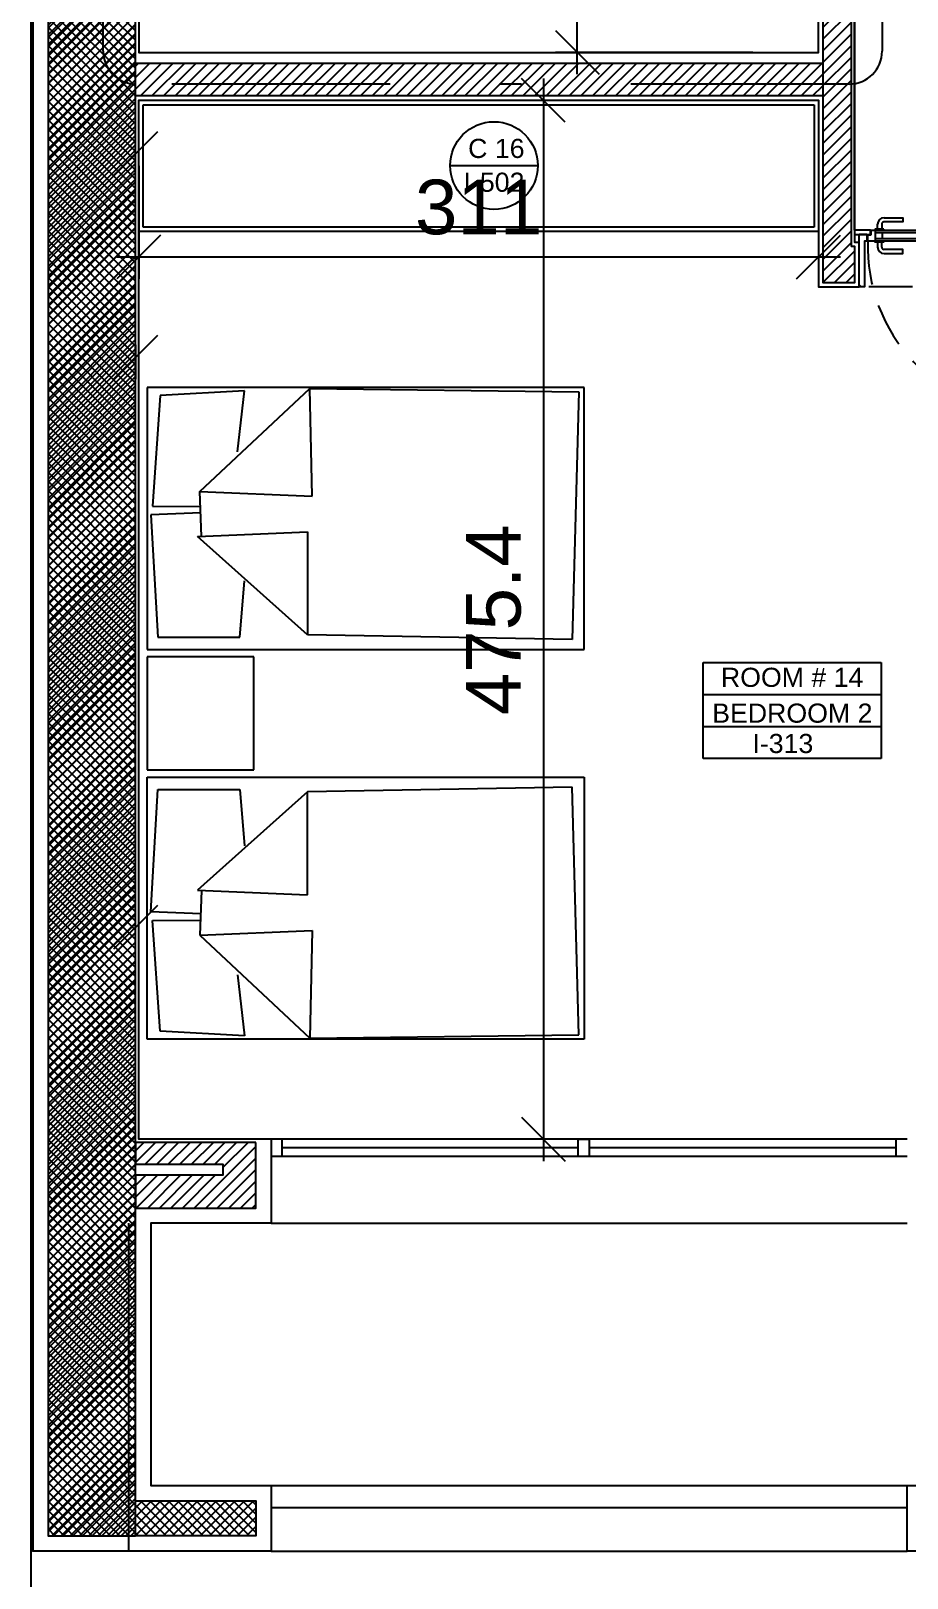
# Model space of a CAD drawing. Extents: x -1.7 to 46.3, y -159.8 to -77.2.
# Drawn here: x 0 to 4.01, y -96.93 to -89.85 of the extents above; entities that cross this region are included whole.
import ezdxf
from ezdxf.enums import TextEntityAlignment as Align

# ---------------------------------------------------------------- set-up
doc = ezdxf.new("R2010")
doc.units = 0
doc.header["$MEASUREMENT"] = 0
doc.header["$PDMODE"] = 35
doc.header["$PDSIZE"] = 0.3
doc.linetypes.add('9-48-Xref plan$0$HIDDEN', pattern=[0.3, 0.2, -0.1])
doc.linetypes.add('DASHDOT2', pattern=[0.5, 0.25, -0.125, 0, -0.125])
doc.layers.get('0').update_dxf_attribs({"linetype": 'CONTINUOUS'})
doc.layers.get('DEFPOINTS').update_dxf_attribs({"linetype": 'CONTINUOUS'})
for name, color, linetype in [('9-48-Xref plan$0$A-ALU', 9, 'CONTINUOUS'), ('9-48-Xref plan$0$A-HATCH-CONC', 8, 'CONTINUOUS'), ('9-48-Xref plan$0$A-PROJECTION', 8, 'CONTINUOUS'), ('9-48-Xref plan$0$a-revetement', 1, 'CONTINUOUS'), ('9-48-Xref plan$0$AR10-METAL', 243, 'CONTINUOUS'), ('9-48-Xref plan$0$AR12-WOOD', 42, 'CONTINUOUS'), ('9-48-Xref plan$0$AR13-PLST', 31, 'CONTINUOUS'), ('9-48-Xref plan$0$AR14-BLST', 8, 'CONTINUOUS'), ('9-48-Xref plan$0$AR19-DOORS', 34, 'CONTINUOUS'), ('9-48-Xref plan$0$AR21-WIN', 142, 'CONTINUOUS'), ('9-48-Xref plan$0$CON01-STRUCT', 6, 'CONTINUOUS'), ('9-48-Xref plan$0$CON02-NON-STRUCT', 5, 'CONTINUOUS'), ('9-48-Xref plan$0$HT01-STRUCT', 252, 'CONTINUOUS'), ('9-48-Xref plan$0$HT03-NON-STRUCT', 52, 'CONTINUOUS'), ('9-48-Xref plan$0$TIL03-CLD', 53, 'CONTINUOUS'), ('A-AREAS', 6, 'CONTINUOUS'), ('a-dim', 3, 'CONTINUOUS'), ('A-HATCH-CONC', 8, 'CONTINUOUS'), ('a-revetement', 1, 'CONTINUOUS'), ('AR24-CLOSET', 33, 'CONTINUOUS'), ('AR25-FURN', 142, 'CONTINUOUS'), ('Parcelle$0$N-PLOT', 5, 'CONTINUOUS'), ('S-2ND-3RD-4-5-6TH$0$A-STR 2-3-4-5-6', 2, 'CONTINUOUS'), ('S-2ND-3RD-4-5-6TH$0$N-PLOT', 5, 'CONTINUOUS'), ('SMB01-GEN-SMB', 13, 'CONTINUOUS'), ('SMB06-CL-NO', 42, 'CONTINUOUS'), ('SMB09-ROOM-NO', 52, 'CONTINUOUS')]:
    doc.layers.add(name, color=color, linetype=linetype)
doc.styles.add('A100-STEXT', font='ARIAL.TTF', dxfattribs={"height": 0.25})
doc.styles.add('raa', font='ARIAL.TTF')
doc.dimstyles.new('dim-law', dxfattribs={"dimtxt": 0.25, "dimasz": 0.2, "dimexe": 0.1, "dimexo": 0.3, "dimgap": 0.1, "dimtad": 1, "dimlfac": 100, "dimdsep": 46, "dimtxsty": 'A100-STEXT', "dimblk1": 'OBLIQUE', "dimblk2": 'OBLIQUE', "dimsah": 1, "dimcen": -0.05, "dimdle": 0.1, "dimclrd": 15, "dimclre": 15, "dimclrt": 256, "dimadec": 0, "dimazin": 0, "dimtfac": 0.28, "dimtix": 1, "dimtmove": 2, "dimatfit": 3, "dimldrblk": 'OBLIQUE', "dimfxl": 0, "dimtolj": 1, "dimarcsym": 0})
pattern_1 = [(45, (8.927112, -200.333704), (-0.0212132034, 0.0212132034), []), (135, (8.927112, -200.333704), (-0.0212132034, -0.0212132034), [])]

# ---------------------------------------------------------------- blocks, each defined once
blk = doc.blocks.new('_OBLIQUE')
at = {"color": 0, "linetype": 'ByBlock'}
blk.add_line((-0.5, -0.5), (0.5, 0.5), dxfattribs=at)
blk = doc.blocks.new('*D252')
at = {"layer": 'a-dim', "color": 15, "lineweight": -2}
for p, q in [((2.4994, -90.0477), (2.4994, -85.8507)), ((3.3033, -85.9507), (2.3994, -85.9507)), ((3.3033, -89.9477), (2.3994, -89.9477))]:
    blk.add_line(p, q, dxfattribs=at)
at = {"layer": 'DEFPOINTS', "color": 0}
for p in [(2.4994, -85.9507), (3.6033, -85.9507), (3.6033, -89.9477)]:
    blk.add_point(p, dxfattribs=at)
at = {"layer": 'a-dim', "color": 15, "lineweight": -2, "xscale": 0.2, "yscale": 0.2, "zscale": 0.2}
for p, rotation in [((2.4994, -85.9507), 90), ((2.4994, -89.9477), 270)]:
    blk.add_blockref('_OBLIQUE', p, dxfattribs=dict(at, rotation=rotation))
at = {"layer": 'a-dim', "insert": (2.2716, -87.9492), "char_height": 0.25, "attachment_point": 5, "rotation": 90, "style": 'A100-STEXT'}
blk.add_mtext('\\A1;399.7', dxfattribs=at)
blk = doc.blocks.new('*D255')
at = {"layer": 'a-dim', "color": 15, "lineweight": -2}
for p, q in [((2.3444, -90.0667), (2.3444, -95.0207)), ((3.3033, -90.1667), (2.2444, -90.1667)), ((3.3033, -94.9207), (2.2444, -94.9207))]:
    blk.add_line(p, q, dxfattribs=at)
at = {"layer": 'DEFPOINTS', "color": 0}
for p in [(3.6033, -90.1667), (2.3444, -94.9207), (3.6033, -94.9207)]:
    blk.add_point(p, dxfattribs=at)
at = {"layer": 'a-dim', "color": 15, "lineweight": -2, "xscale": 0.2, "yscale": 0.2, "zscale": 0.2}
for p, rotation in [((2.3444, -90.1667), 90), ((2.3444, -94.9207), 270)]:
    blk.add_blockref('_OBLIQUE', p, dxfattribs=dict(at, rotation=rotation))
at = {"layer": 'a-dim', "insert": (2.1173, -92.5437), "char_height": 0.25, "attachment_point": 5, "rotation": 90, "style": 'A100-STEXT'}
blk.add_mtext('\\A1;475.4', dxfattribs=at)
blk = doc.blocks.new('*D256')
at = {"layer": 'a-dim', "color": 15, "lineweight": -2}
for p, q in [((0.4934, -90.4667), (0.4934, -90.9841)), ((3.6033, -90.4667), (3.6033, -90.9841)), ((3.7033, -90.8841), (0.3934, -90.8841))]:
    blk.add_line(p, q, dxfattribs=at)
at = {"layer": 'DEFPOINTS', "color": 0}
for p in [(0.4934, -90.1667), (3.6033, -90.1667), (0.4934, -90.8841)]:
    blk.add_point(p, dxfattribs=at)
at = {"layer": 'a-dim', "color": 15, "lineweight": -2, "xscale": 0.2, "yscale": 0.2, "zscale": 0.2}
for p, rotation in [((0.4934, -90.8841), 180.0000000001992), ((3.6033, -90.8841), 1.992006559703441e-10)]:
    blk.add_blockref('_OBLIQUE', p, dxfattribs=dict(at, rotation=rotation))
at = {"layer": 'a-dim', "insert": (2.0483, -90.6564), "char_height": 0.25, "attachment_point": 5, "style": 'A100-STEXT'}
blk.add_mtext('\\A1;311', dxfattribs=at)

msp = doc.modelspace()

# ---------------------------------------------------------------- hatches: boundary and pattern name
at = {"layer": '9-48-Xref plan$0$HT01-STRUCT'}
h = msp.add_hatch(dxfattribs=at)
h.set_pattern_fill('_USER', color=256, scale=0.03, angle=45, style=0, double=1, pattern_type=0)
h.set_pattern_definition(pattern_1)
h.paths.add_polyline_path([(0.47828, -81.49499), (0.07837, -81.50689), (0.07837, -96.73568), (0.47837, -96.73568), (0.47837, -96.57568)])
h = msp.add_hatch(dxfattribs=at)
h.set_pattern_fill('_USER', color=256, scale=0.03, angle=45, style=0, double=1, pattern_type=0)
h.set_pattern_definition(pattern_1)
h.paths.add_polyline_path([(1.02837, -96.57568), (0.47837, -96.57568), (0.47837, -96.73568), (1.02837, -96.73568)])
at = {"layer": '9-48-Xref plan$0$HT03-NON-STRUCT'}
h = msp.add_hatch(dxfattribs=at)
h.set_pattern_fill('ANSI31', color=252, scale=0.3, style=0, double=1)
h.set_pattern_definition([(45, (8.92711, -200.354426), (-0.026516504, 0.026516504), [])])
h.paths.add_polyline_path([(3.62332, -91.00068), (3.76837, -91.00068), (3.76837, -90.8564), (3.7526, -90.8564), (3.7526, -89.3564), (3.76837, -89.3564), (3.76837, -89.2064), (3.62332, -89.2064)])
h = msp.add_hatch(dxfattribs=at)
h.set_pattern_fill('ANSI31', color=252, scale=0.3, style=0, double=1)
h.set_pattern_definition([(45, (8.92711, -200.301843), (-0.026516504, 0.026516504), [])])
h.paths.add_polyline_path([(3.62332, -90.14668), (3.62332, -89.99668), (0.47833, -89.99668), (0.47833, -90.14668)])
h = msp.add_hatch(dxfattribs=at)
h.set_pattern_fill('ANSI31', color=252, scale=0.3, style=0, double=1)
h.set_pattern_definition([(45, (8.92711, -200.333704), (-0.026516504, 0.026516504), [])])
h.paths.add_polyline_path([(1.02837, -95.23568), (1.02837, -94.93568), (0.47836, -94.93568), (0.47836, -95.03568), (0.87837, -95.03568), (0.87837, -95.08568), (0.47836, -95.08568), (0.47836, -95.23568)])
at = {"layer": 'A-HATCH-CONC'}
h = msp.add_hatch(dxfattribs=at)
h.set_pattern_fill('ANSI31', color=256, scale=0.25, style=0)
h.set_pattern_definition([(45, (8e-11, -138.735676), (-0.022097087, 0.022097087), [])])
h.paths.add_polyline_path([(0.47837, -81.49796), (0.07837, -81.50689), (0.07837, -96.73568), (0.47837, -96.73568)])

# ---------------------------------------------------------------- linework, layer by layer
at = {"layer": '9-48-Xref plan$0$A-ALU'}
msp.add_line((1.09837, -95.30568), (4.00837, -95.30568), dxfattribs=at)
at = {"layer": '9-48-Xref plan$0$A-HATCH-CONC', "linetype": '9-48-Xref plan$0$HIDDEN'}
msp.add_line((4.6329, -91.02068), (3.81419, -91.02068), dxfattribs=at)
msp.add_arc((4.58899, -90.83838), 0.7603, 177.926712, 269.314978, dxfattribs=at)
at = {"layer": '9-48-Xref plan$0$A-PROJECTION'}
msp.add_line((1.09837, -96.80568), (4.00837, -96.80568), dxfattribs=at)
at = {"layer": '9-48-Xref plan$0$a-revetement'}
msp.add_line((1.19837, -94.92068), (1.12837, -94.92068), dxfattribs=at)
at = {"layer": '9-48-Xref plan$0$AR10-METAL', "ltscale": 70}
for points in [[(3.90269, -90.75588), (3.86269, -90.75588), (3.86269, -90.76088), (3.90269, -90.76088)], [(3.90269, -90.81588), (3.86269, -90.81588), (3.86269, -90.81088), (3.90269, -90.81088)]]:
    msp.add_lwpolyline(points, close=True, dxfattribs=at)
for points in [[(3.89269, -90.73288), (3.89269, -90.75588), (3.87369, -90.75588), (3.87369, -90.73388)], [(3.90369, -90.70388), (3.98869, -90.70388), (3.98869, -90.72288), (3.90269, -90.72288)], [(3.89269, -90.83888), (3.89269, -90.81588), (3.87369, -90.81588), (3.87369, -90.83788)], [(3.90369, -90.86788), (3.98869, -90.86788), (3.98869, -90.84888), (3.90269, -90.84888)]]:
    msp.add_lwpolyline(points, dxfattribs=at)
for centre, radius, start, end in [((3.90369, -90.73388), 0.03, 90, 180), ((3.90269, -90.73288), 0.01, 90, 180), ((3.90369, -90.83788), 0.03, 180, 270), ((3.90269, -90.83888), 0.01, 180, 270)]:
    msp.add_arc(centre, radius, start, end, dxfattribs=at)
at = {"layer": '9-48-Xref plan$0$AR12-WOOD'}
msp.add_lwpolyline([(3.78837, -89.39047), (3.7676, -89.39047), (3.7676, -90.78088), (3.84137, -90.78088), (3.84137, -90.76088), (3.7676, -90.76088), (3.7676, -89.41047), (3.84137, -89.41047), (3.84137, -89.39047), (3.78837, -89.39047)], dxfattribs=at)
at = {"layer": '9-48-Xref plan$0$AR13-PLST', "ltscale": 0.25}
for points in [[(1.04837, -85.90666), (1.04837, -85.92166), (0.49337, -85.92166), (0.49337, -89.94766), (3.60332, -89.94766), (3.60332, -89.17068), (3.78837, -89.17068), (3.78837, -89.35568), (3.7676, -89.35568), (3.7676, -90.81568), (3.78872, -90.81568)], [(1.09837, -94.92068), (0.49337, -94.92068), (0.49337, -91.00068), (0.49337, -91.00068), (0.49337, -90.82068), (0.49337, -90.82068), (0.49337, -90.16668), (3.60332, -90.16668), (3.60332, -91.02068), (3.78872, -91.02068), (3.78872, -90.79588)]]:
    msp.add_lwpolyline(points, dxfattribs=at)
at = {"layer": '9-48-Xref plan$0$AR14-BLST'}
for p, q in [((1.09837, -96.50568), (4.00837, -96.50568)), ((1.09837, -96.60568), (4.00837, -96.60568))]:
    msp.add_line(p, q, dxfattribs=at)
at = {"layer": '9-48-Xref plan$0$AR19-DOORS', "ltscale": 70}
for p, q in [((3.84372, -90.78288), (3.84372, -90.76088)), ((3.84372, -90.76088), (4.60537, -90.76088)), ((3.86419, -90.81088), (3.86419, -90.76088)), ((3.82419, -90.78088), (3.78872, -90.78088)), ((3.82919, -90.81088), (3.82919, -90.78288)), ((3.82919, -90.78288), (3.84372, -90.78288)), ((4.6149, -90.81088), (3.82919, -90.81088)), ((3.86419, -90.77088), (4.5849, -90.77088)), ((4.5849, -90.80088), (3.86419, -90.80088))]:
    msp.add_line(p, q, dxfattribs=at)
msp.add_lwpolyline([(3.82419, -90.78088), (3.82419, -90.81088), (3.81419, -90.81088), (3.81419, -91.02068), (3.79372, -91.02068), (3.79372, -91.01548), (3.78872, -91.01548), (3.78872, -90.78088)], dxfattribs=at)
msp.add_lwpolyline([(3.89419, -90.80088), (3.86419, -90.80088), (3.86419, -90.77088), (3.89419, -90.77088)], close=True, dxfattribs=at)
at = {"layer": '9-48-Xref plan$0$AR21-WIN'}
for p, q in [((4.00837, -94.92068), (1.09837, -94.92068)), ((1.14837, -94.92068), (1.14837, -95.00068)), ((3.95837, -95.00068), (3.95837, -94.92068)), ((4.00837, -95.00068), (1.09837, -95.00068)), ((2.50337, -94.96068), (1.14837, -94.96068)), ((3.95837, -94.96068), (2.55337, -94.96068))]:
    msp.add_line(p, q, dxfattribs=at)
msp.add_lwpolyline([(2.55337, -95.00068), (2.50337, -95.00068), (2.50337, -94.92068), (2.55337, -94.92068)], close=True, dxfattribs=at)
at = {"layer": '9-48-Xref plan$0$CON01-STRUCT'}
for points in [[(0.47837, -96.73568), (0.47828, -81.49499), (0.07837, -81.50689), (0.07837, -96.73568)], [(0.47837, -96.57568), (1.02837, -96.57568), (1.02837, -96.73568), (0.47837, -96.73568)]]:
    msp.add_lwpolyline(points, close=True, dxfattribs=at)
at = {"layer": '9-48-Xref plan$0$CON02-NON-STRUCT'}
msp.add_line((3.7526, -89.33568), (3.7526, -90.83568), dxfattribs=at)
msp.add_lwpolyline([(3.76837, -89.33568), (3.76837, -89.18568), (3.62332, -89.18568), (3.62332, -91.00068), (3.76872, -91.00068), (3.76872, -90.83568), (3.7526, -90.83568)], dxfattribs=at)
for points in [[(0.47833, -89.99668), (3.62332, -89.99668), (3.62332, -90.14668), (0.47833, -90.14668)], [(1.02837, -94.93568), (0.47836, -94.93568), (0.47836, -95.03568), (0.87837, -95.03568), (0.87837, -95.08568), (0.47836, -95.08568), (0.47836, -95.23568), (1.02837, -95.23568)]]:
    msp.add_lwpolyline(points, close=True, dxfattribs=at)
at = {"layer": '9-48-Xref plan$0$TIL03-CLD'}
for points in [[(1.09837, -94.92068), (1.09837, -95.30568), (0.54837, -95.30568), (0.54837, -96.50568), (1.09837, -96.50568), (1.09837, -96.80568), (0.00837, -96.80568), (0.00837, -81.43895), (1.04837, -81.40799), (1.04837, -82.40568), (0.54837, -82.40568), (0.54837, -85.56568), (1.04837, -85.56568), (1.04837, -85.93568), (0.97837, -85.93568)], [(5.02837, -96.43568), (5.09837, -96.43568), (5.09837, -96.80568), (4.00837, -96.80568), (4.00837, -96.50568), (4.65837, -96.50568), (4.65837, -95.90568), (5.02837, -95.90568)]]:
    msp.add_lwpolyline(points, dxfattribs=at)
at = {"layer": 'A-AREAS'}
msp.add_line((0.44837, -96.80568), (0.44837, -95.30568), dxfattribs=at)
at = {"layer": 'a-dim', "color": 15}
for p, q in [((0.47837, -90.53568), (0.47837, -90.31134)), ((0.47837, -91.28568), (0.47837, -91.44225)), ((0.47837, -94.63568), (0.47837, -93.85161)), ((0.47837, -96.27568), (0.47837, -96.1746))]:
    msp.add_line(p, q, dxfattribs=at)
at = {"layer": 'a-revetement'}
msp.add_line((0.00837, -81.43895), (0.00837, -96.80568), dxfattribs=at)
at = {"layer": 'AR24-CLOSET'}
for p, q in [((0.49337, -90.16668), (3.60332, -90.16668)), ((0.49337, -90.76668), (0.49337, -90.16668)), ((0.51337, -90.18668), (3.58332, -90.18668)), ((0.51337, -90.74668), (0.51337, -90.18668)), ((3.58332, -90.18668), (3.58332, -90.74668)), ((3.60332, -90.16668), (3.60332, -90.76668)), ((3.58332, -90.74668), (0.51337, -90.74668)), ((3.60332, -90.76668), (0.49337, -90.76668))]:
    msp.add_line(p, q, dxfattribs=at)
at = {"layer": 'AR25-FURN', "linetype": 'Continuous'}
for p, q in [((2.53103, -91.48044), (0.53103, -91.48044)), ((0.53103, -91.48044), (0.53103, -92.68044)), ((0.5911, -91.51815), (0.55643, -92.02364)), ((0.97661, -91.49675), (0.5911, -91.51815)), ((0.77314, -91.95691), (1.27645, -91.48605)), ((0.94448, -91.77498), (0.97661, -91.49675)), ((1.27645, -91.48605), (2.50716, -91.50108)), ((1.28716, -91.97831), (1.27645, -91.48605)), ((2.50716, -91.50108), (2.47581, -92.6337)), ((2.53103, -92.68044), (2.53103, -91.48044)), ((0.78033, -92.16208), (0.77314, -91.95691)), ((0.77314, -91.95691), (1.28716, -91.97831)), ((0.55643, -92.02364), (0.77774, -92.02542)), ((0.77728, -92.05383), (0.54826, -92.06378)), ((0.54826, -92.06378), (0.58039, -92.623)), ((0.76244, -92.16284), (1.26574, -92.14143)), ((1.26574, -92.6123), (0.76244, -92.16284)), ((1.26574, -92.14143), (1.26574, -92.6123)), ((0.95519, -92.623), (0.97661, -92.36616)), ((0.58039, -92.623), (0.95519, -92.623)), ((2.47581, -92.6337), (1.26574, -92.6123)), ((0.53103, -92.68044), (2.53103, -92.68044)), ((1.01995, -92.71357), (0.53103, -92.71357)), ((0.53103, -92.71357), (0.53103, -93.23044)), ((1.01995, -93.23044), (1.01995, -92.71357)), ((0.53103, -93.23044), (1.01995, -93.23044)), ((0.53103, -94.46357), (0.53103, -93.26357)), ((0.53103, -93.26357), (2.53103, -93.26357)), ((2.47581, -93.31032), (1.26574, -93.33172)), ((2.50716, -94.44293), (2.47581, -93.31032)), ((2.53103, -93.26357), (2.53103, -94.46357)), ((0.54826, -93.88023), (0.58039, -93.32102)), ((0.58039, -93.32102), (0.95519, -93.32102)), ((1.26574, -93.33172), (0.76244, -93.78118)), ((0.95519, -93.32102), (0.97661, -93.57785)), ((1.26574, -93.80258), (1.26574, -93.33172)), ((0.76244, -93.78118), (1.26574, -93.80258)), ((0.78033, -93.78194), (0.77314, -93.98711)), ((0.77728, -93.89018), (0.54826, -93.88023)), ((0.55643, -93.92038), (0.77774, -93.91859)), ((0.5911, -94.42587), (0.55643, -93.92038)), ((0.77314, -93.98711), (1.28716, -93.96571)), ((0.77314, -93.98711), (1.27645, -94.45797)), ((1.28716, -93.96571), (1.27645, -94.45797)), ((0.94448, -94.16903), (0.97661, -94.44727)), ((0.97661, -94.44727), (0.5911, -94.42587)), ((1.27645, -94.45797), (2.50716, -94.44293)), ((2.53103, -94.46357), (0.53103, -94.46357))]:
    msp.add_line(p, q, dxfattribs=at)
at = {"layer": 'Parcelle$0$N-PLOT'}
msp.add_lwpolyline([(0, -138.73568), (38.90837, -138.73568, 0.4142136), (41.90837, -135.73568), (41.90837, -83.28104, 0.4229554), (38.81912, -80.28237), (0, -81.43774)], format="xyb", close=True, dxfattribs=at)
at = {"layer": 'S-2ND-3RD-4-5-6TH$0$A-STR 2-3-4-5-6'}
msp.add_lwpolyline([(0.07837, -96.73568), (0.47837, -96.73568), (0.47837, -81.49796), (0.07837, -81.50689)], close=True, dxfattribs=at)
at = {"layer": 'S-2ND-3RD-4-5-6TH$0$N-PLOT'}
msp.add_lwpolyline([(0, -138.73568), (38.90837, -138.73568, 0.4142136), (41.90837, -135.73568), (41.90837, -83.28104, 0.4229554), (38.81912, -80.28237), (0, -81.43774)], format="xyb", close=True, dxfattribs=at)
at = {"layer": 'SMB01-GEN-SMB', "linetype": 'DASHDOT2', "ltscale": 4}
for p, q in [((0.33103, -89.94231), (0.33103, -89.16886)), ((3.89405, -89.16886), (3.89405, -89.94231)), ((3.74405, -90.09231), (0.48103, -90.09231))]:
    msp.add_line(p, q, dxfattribs=at)
for centre, start, end in [((0.48103, -89.94231), 180, 270), ((3.74405, -89.94231), 270, 0)]:
    msp.add_arc(centre, 0.15, start, end, dxfattribs=at)
at = {"layer": 'SMB06-CL-NO'}
msp.add_line((1.91799, -90.46514), (2.31889, -90.46514), dxfattribs=at)
msp.add_circle((2.11844, -90.46514), 0.20045, dxfattribs=at)
at = {"layer": 'SMB09-ROOM-NO'}
for p, q in [((3.07562, -92.73893), (3.89029, -92.73893)), ((3.07562, -93.17858), (3.07562, -92.73893)), ((3.89029, -92.73893), (3.89029, -93.17858)), ((3.07562, -92.88548), (3.89029, -92.88548)), ((3.07562, -93.03203), (3.89029, -93.03203)), ((3.89029, -93.17858), (3.07562, -93.17858))]:
    msp.add_line(p, q, dxfattribs=at)

# ---------------------------------------------------------------- block references
at = {"layer": 'a-dim', "color": 15, "xscale": 0.2, "yscale": 0.2, "zscale": 0.2, "rotation": 180}
for p in [(0.47837, -90.41134), (0.47837, -91.34225), (0.47837, -93.95161)]:
    msp.add_blockref('_OBLIQUE', p, dxfattribs=at)

# ---------------------------------------------------------------- texts
at = {"layer": 'SMB06-CL-NO', "style": 'raa'}
for s, p in [('C 16', (2.12922, -90.38672)), ('I-502', (2.11844, -90.54141))]:
    msp.add_text(s, height=0.0875, dxfattribs=at).set_placement(p, align=Align.MIDDLE_CENTER)
at = {"layer": 'SMB09-ROOM-NO', "style": 'raa'}
for s, p in [('ROOM # 14', (3.48265, -92.80706)), ('BEDROOM 2', (3.48345, -92.97101)), ('I-313', (3.4402, -93.10992))]:
    msp.add_text(s, height=0.0875, dxfattribs=at).set_placement(p, align=Align.MIDDLE_CENTER)

# ---------------------------------------------------------------- dimensions: what is measured, and where the dimension line sits
at = {"layer": 'a-dim'}
for p1, p2, distance, picture, middle in [((3.60332, -89.94766), (3.60332, -85.95068), 1.10395, '*D252', (2.27165, -87.94917)), ((3.60332, -90.16668), (3.60332, -94.92068), -1.25889, '*D255', (2.1173, -92.54368)), ((3.603324, -90.166676), (0.493368, -90.166676), 0.717436, '*D256', (2.048346, -90.656383))]:
    dim = msp.add_aligned_dim(p1=p1, p2=p2, distance=distance, dimstyle='dim-law', dxfattribs=at)
    dim.commit()
    dim.dimension.update_dxf_attribs({"geometry": picture, "text_midpoint": middle})

doc.saveas('drawing.dxf')
